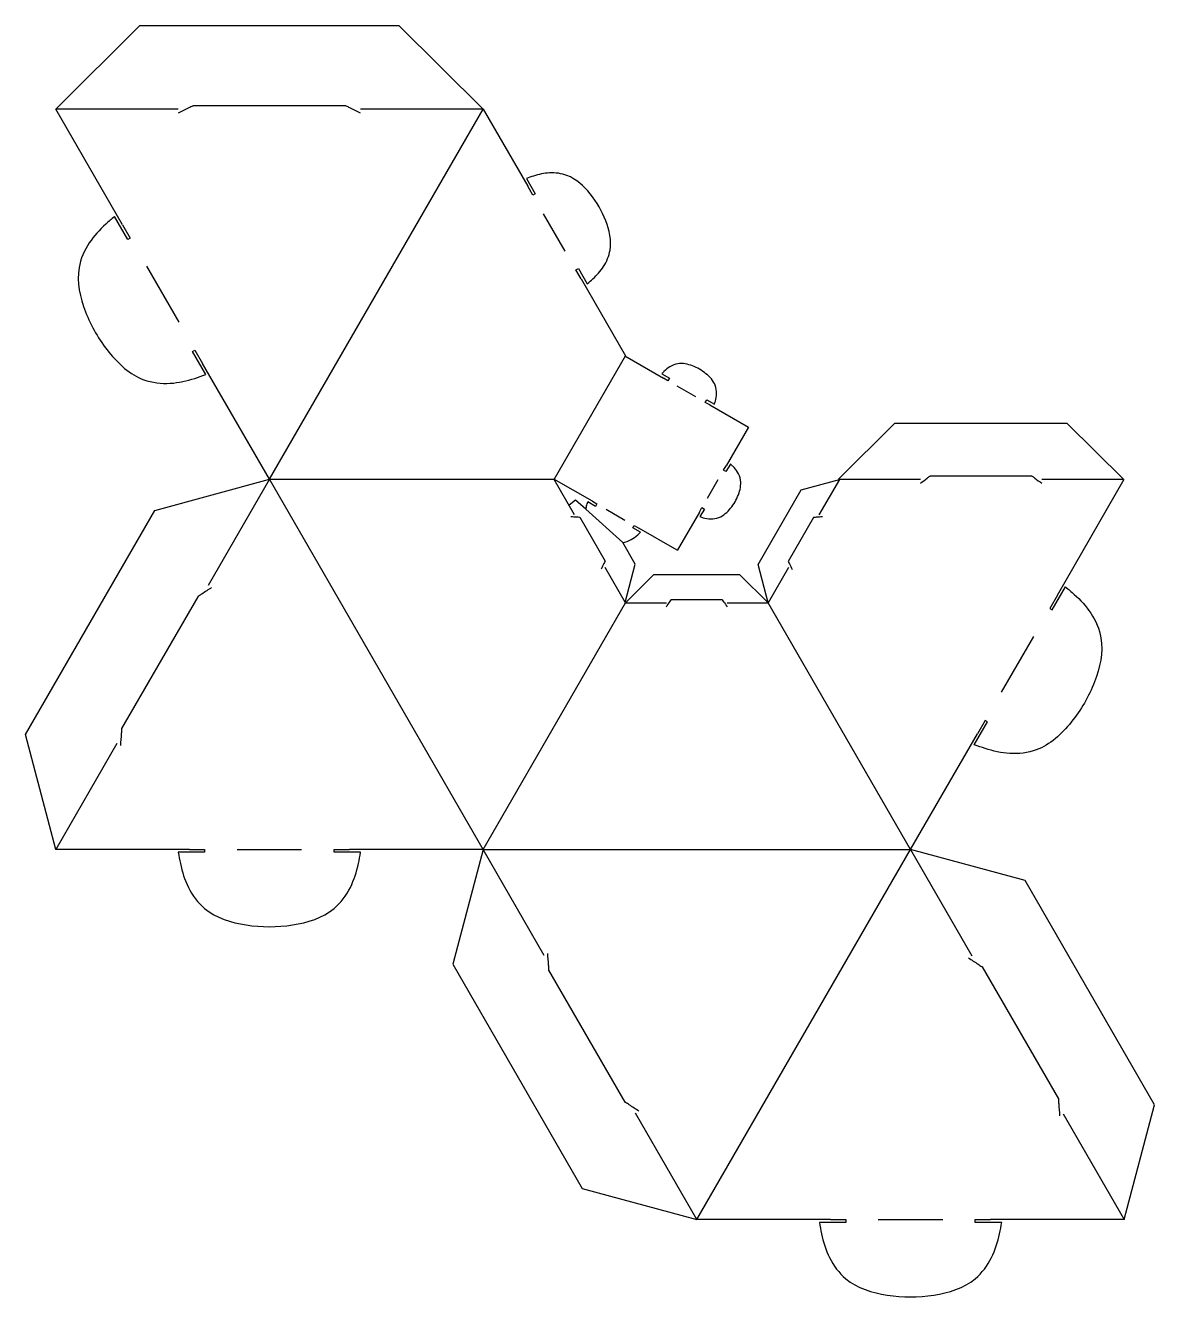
# Model space of a CAD drawing. Extents: x 4 to 205, y 69 to 295.
import ezdxf

# ---------------------------------------------------------------- set-up
doc = ezdxf.new("R2010")
doc.units = 0
doc.layers.get('0').update_dxf_attribs({"linetype": 'CONTINUOUS'})

msp = doc.modelspace()

# ---------------------------------------------------------------- linework, layer by layer
at = {"color": 5}
for p, q in [((9.612296, 279.782192), (24.581433, 294.632683)), ((24.581433, 294.632683), (70.55868, 294.632683)), ((70.55868, 294.632683), (85.527817, 279.782192)), ((61.085837, 280.37395), (34.04406, 280.37395)), ((21.483675, 259.219354), (9.612296, 279.782314)), ((85.527817, 279.782192), (93.442305, 266.073146)), ((93.220534, 267.467829), (94.786377, 264.755713)), ((94.348365, 264.502836), (93.442378, 266.07318)), ((94.786377, 264.755713), (94.348365, 264.502836)), ((22.407074, 256.612459), (20.058375, 260.680523)), ((21.483679, 259.219371), (22.844087, 256.864769)), ((22.844087, 256.864769), (22.407074, 256.612459)), ((102.012217, 251.229824), (102.447443, 251.486355)), ((102.919183, 249.660042), (102.012217, 251.229824)), ((102.447443, 251.486355), (104.015568, 248.770282)), ((102.919186, 249.66005), (110.83367, 235.951007)), ((33.901758, 236.703081), (34.33953, 236.955828)), ((36.250451, 232.635023), (33.901758, 236.703081)), ((34.33953, 236.955828), (35.698472, 234.600379)), ((110.70577, 235.938157), (117.560104, 231.980589)), ((47.569955, 214.037479), (35.698577, 234.600438)), ((117.241777, 232.747946), (118.597832, 231.965027)), ((118.345018, 231.52714), (117.560127, 231.980623)), ((118.597832, 231.965027), (118.345018, 231.52714)), ((124.981815, 227.695719), (125.234483, 228.133355)), ((125.766988, 227.242727), (124.981815, 227.695719)), ((125.234483, 228.133355), (126.590552, 227.350429)), ((125.766988, 227.24273), (132.621322, 223.285161)), ((158.601337, 223.948003), (148.621617, 214.047385)), ((189.253743, 223.948003), (158.601337, 223.948003)), ((199.233463, 214.047385), (189.253743, 223.948003)), ((132.621319, 223.285161), (128.663751, 216.430827)), ((128.210302, 215.645914), (128.663785, 216.430805)), ((128.648189, 215.393099), (128.210302, 215.645914)), ((129.431107, 216.749154), (128.648189, 215.393099)), ((164.916753, 214.639143), (182.945137, 214.639143)), ((27.230265, 208.508985), (47.575735, 214.047393)), ((104.941068, 210.123776), (98.086734, 214.081344)), ((142.012255, 212.166746), (148.794278, 214.012937)), ((187.518257, 193.474519), (199.389636, 214.037479)), ((101.930062, 210.347525), (100.780683, 209.41491)), ((103.743664, 208.712515), (101.930062, 210.347525)), ((104.941071, 210.123776), (105.726241, 209.670784)), ((134.349154, 198.893863), (142.012255, 212.166746)), ((4.241641, 168.691519), (27.230265, 208.508985)), ((110.314438, 202.788798), (103.743664, 208.712515)), ((105.473576, 209.233148), (104.117507, 210.016074)), ((105.726241, 209.670784), (105.473576, 209.233148)), ((123.925892, 208.223944), (119.968323, 201.36961)), ((123.925889, 208.223944), (124.378881, 209.009117)), ((124.816517, 208.756449), (124.03359, 207.40038)), ((124.378881, 209.009117), (124.816517, 208.756449)), ((102.672961, 207.321205), (107.180058, 199.514684)), ((112.110226, 205.401476), (112.363041, 205.839363)), ((112.363041, 205.839363), (113.147932, 205.38588)), ((144.208054, 207.252794), (139.700957, 199.446274)), ((113.466282, 204.618557), (112.110226, 205.401476)), ((120.002286, 201.428349), (113.147952, 205.385917)), ((112.531861, 198.962274), (110.314438, 202.788798)), ((110.739696, 192.165773), (112.531861, 198.962274)), ((136.141319, 192.097362), (134.349154, 198.893863)), ((115.796751, 197.047661), (110.806893, 192.097351)), ((131.122956, 197.047661), (115.796751, 197.047661)), ((136.112817, 192.097351), (131.122956, 197.047661)), ((186.59486, 190.867624), (188.943559, 194.935688)), ((34.842269, 193.175894), (21.321381, 169.757029)), ((118.95446, 192.689069), (127.968654, 192.689069)), ((187.518254, 193.474536), (186.157845, 191.119933)), ((186.157845, 191.119933), (186.59486, 190.867624)), ((172.751482, 166.890188), (175.100175, 170.958243)), ((174.662403, 171.21099), (173.303461, 168.855541)), ((175.100175, 170.958243), (174.662403, 171.21099)), ((9.617975, 148.30262), (4.241641, 168.691519)), ((161.431978, 148.292644), (173.303356, 168.855603)), ((33.350129, 148.302166), (9.606395, 148.30273)), ((36.069468, 147.798405), (31.372071, 147.798405)), ((33.350118, 148.302177), (36.069468, 148.303024)), ((36.069468, 148.303024), (36.069468, 147.798405)), ((59.058838, 147.798405), (59.058838, 148.303899)), ((59.058838, 148.303899), (61.778188, 148.303052)), ((63.756224, 147.798405), (59.058838, 147.798405)), ((85.521921, 148.302609), (61.778188, 148.303173)), ((85.516345, 148.312512), (80.140011, 127.923613)), ((181.771657, 142.764274), (161.426186, 148.302682)), ((204.76028, 102.946808), (181.771657, 142.764274)), ((80.140011, 127.923613), (103.128634, 88.10615)), ((110.740639, 103.439238), (97.21975, 126.858103)), ((174.159652, 127.431183), (187.680541, 104.012318)), ((199.383946, 82.557909), (204.76028, 102.946808)), ((103.128634, 88.10615), (123.474105, 82.567742)), ((147.212047, 82.557407), (123.468313, 82.557971)), ((149.931385, 82.053646), (145.233988, 82.053646)), ((147.212036, 82.557418), (149.931385, 82.558265)), ((149.931385, 82.558265), (149.931385, 82.053646)), ((172.920756, 82.053646), (172.920756, 82.55914)), ((172.920756, 82.55914), (175.640105, 82.558293)), ((177.618142, 82.053646), (172.920756, 82.053646)), ((199.383842, 82.55785), (175.640105, 82.558414))]:
    msp.add_line(p, q, dxfattribs=at)
at = {"color": 1}
for p, q in [((31.34461, 279.781628), (9.612296, 279.782192)), ((47.575735, 214.047385), (85.52782, 279.782314)), ((85.527817, 279.782192), (63.728767, 279.781628)), ((100.089123, 254.560311), (96.271249, 261.172312)), ((25.728642, 251.869181), (31.455284, 241.951475)), ((110.764509, 235.904197), (98.145473, 214.047385)), ((123.316469, 228.657089), (120.010281, 230.565702)), ((47.575735, 214.047393), (36.6767, 195.168578)), ((85.522026, 148.302671), (47.569947, 214.0376)), ((47.575735, 214.047385), (98.145473, 214.047385)), ((98.086737, 214.081347), (101.717043, 207.793092)), ((125.340251, 210.674462), (127.248864, 213.98065)), ((148.794278, 214.012937), (145.163972, 207.724681)), ((148.621617, 214.047385), (163.166721, 214.047102)), ((184.756789, 214.047006), (199.233463, 214.047289)), ((107.391587, 208.709417), (110.697775, 206.800804)), ((107.11456, 198.444317), (110.739696, 192.165773)), ((139.766455, 198.375906), (136.141319, 192.097362)), ((85.522026, 148.302671), (110.806893, 192.097351)), ((110.806893, 192.097351), (118.067836, 192.097162)), ((128.86287, 192.097162), (136.112817, 192.097348)), ((161.426186, 148.302682), (136.141319, 192.097362)), ((183.273291, 186.124346), (177.546649, 176.206637)), ((20.484622, 167.123075), (9.617975, 148.30262)), ((41.838047, 148.303328), (53.290357, 148.303893)), ((96.38299, 129.492057), (85.516345, 148.312512)), ((85.522026, 148.302671), (161.426184, 148.302671)), ((123.474105, 82.567742), (161.426186, 148.302674)), ((161.426186, 148.302682), (172.325222, 129.423867)), ((123.474105, 82.567742), (112.575069, 101.446554)), ((188.517301, 101.378364), (199.383946, 82.557909)), ((155.699968, 82.55857), (167.152278, 82.559134))]:
    msp.add_line(p, q, dxfattribs=at)
at = {"color": 5}
for points, knots in [([(34.04406, 280.37395), (34.010734, 280.357787), (33.744121, 280.228478), (32.844305, 279.792059), (31.977815, 279.371805), (31.34461, 279.064696)], [0, 0, 0, 0, 0.111118, 0.888947, 3.000196, 3.000196, 3.000196, 3.000196]), ([(63.728767, 279.064696), (63.10882, 279.371805), (62.260472, 279.792059), (61.379496, 280.228478), (61.118466, 280.357787), (61.085837, 280.37395)], [0, 0, 0, 0, 2.075535, 2.840206, 2.949444, 2.949444, 2.949444, 2.949444]), ([(104.015568, 248.770282), (104.350234, 249.054049), (105.420398, 249.961449), (107.080405, 251.784993), (108.606179, 255.375706), (107.498751, 260.176345), (104.843632, 264.775702), (101.239172, 268.134594), (97.366444, 268.609866), (94.955908, 268.08672), (93.633918, 267.615255), (93.220534, 267.467829)], [0, 0, 0, 0, 1.316453, 4.209627, 7.336872, 12.608493, 18.126475, 23.398039, 26.526384, 29.42062, 30.737394, 30.737394, 30.737394, 30.737394]), ([(20.058375, 260.680523), (19.537493, 260.243967), (17.878585, 258.853624), (15.308774, 256.089408), (12.933301, 250.66987), (14.61971, 243.441946), (18.596721, 236.552732), (24.014117, 231.479049), (29.895595, 230.824539), (33.576354, 231.663925), (35.611488, 232.402984), (36.250451, 232.635023)], [0, 0, 0, 0, 2.039066, 6.494019, 11.236553, 19.143752, 27.42048, 35.327595, 40.071765, 44.528268, 46.5678, 46.5678, 46.5678, 46.5678]), ([(126.590552, 227.350429), (126.653626, 227.538118), (126.858148, 228.146721), (127.064735, 229.285968), (126.771006, 231.149046), (125.127341, 232.941093), (122.817991, 234.274557), (120.443997, 234.801618), (118.683273, 234.124911), (117.798735, 233.377244), (117.373046, 232.896264), (117.241777, 232.747946)], [0, 0, 0, 0, 0.594052, 1.926274, 3.438882, 6.074693, 8.833683, 11.469465, 12.982642, 14.31544, 14.909672, 14.909672, 14.909672, 14.909672]), ([(124.03359, 207.40038), (124.22128, 207.337306), (124.829882, 207.132783), (125.96913, 206.926197), (127.832208, 207.219925), (129.624255, 208.863591), (130.957719, 211.172941), (131.48478, 213.546935), (130.808073, 215.307658), (130.060406, 216.192196), (129.579426, 216.617886), (129.431107, 216.749154)], [0, 0, 0, 0, 0.594052, 1.926274, 3.438882, 6.074693, 8.833683, 11.469465, 12.982642, 14.31544, 14.909672, 14.909672, 14.909672, 14.909672]), ([(163.166724, 213.329888), (163.577225, 213.636997), (164.138962, 214.057252), (164.722305, 214.49367), (164.895148, 214.622979), (164.916753, 214.639143)], [0, 0, 0, 0, 1.537999, 2.10463, 2.185577, 2.185577, 2.185577, 2.185577]), ([(182.945137, 214.639143), (182.967503, 214.622979), (183.146432, 214.49367), (183.750316, 214.057252), (184.331834, 213.636997), (184.756789, 213.329888)], [0, 0, 0, 0, 0.082786, 0.662289, 2.235225, 2.235225, 2.235225, 2.235225]), ([(104.117507, 210.016074), (104.091346, 209.966742), (103.992267, 209.779904), (103.841712, 209.347566), (103.780801, 208.953039), (103.743667, 208.712513)], [0, 0, 0, 0, 0.167467, 0.63425, 1.363294, 1.363294, 1.363294, 1.363294]), ([(101.095802, 207.434416), (101.465752, 207.40786), (101.972001, 207.371521), (102.497721, 207.333784), (102.65349, 207.322603), (102.672961, 207.321205)], [0, 0, 0, 0, 1.112709, 1.522654, 1.581217, 1.581217, 1.581217, 1.581217]), ([(145.785213, 207.366005), (145.415263, 207.339449), (144.909014, 207.30311), (144.383294, 207.265373), (144.227525, 207.254192), (144.208054, 207.252794)], [0, 0, 0, 0, 1.112709, 1.522654, 1.581217, 1.581217, 1.581217, 1.581217]), ([(110.314438, 202.788798), (110.828911, 202.933379), (111.814436, 203.210339), (112.800806, 203.9854), (113.30881, 204.468733), (113.466282, 204.618557)], [0, 0, 0, 0, 1.587954, 3.041887, 3.695048, 3.695048, 3.695048, 3.695048]), ([(107.180058, 199.514684), (107.17158, 199.497042), (107.103754, 199.355902), (106.874841, 198.879555), (106.654406, 198.420851), (106.493318, 198.085644)], [0, 0, 0, 0, 0.058722, 0.469774, 1.585487, 1.585487, 1.585487, 1.585487]), ([(139.700957, 199.446274), (139.709435, 199.428631), (139.777261, 199.287491), (140.006174, 198.811144), (140.226609, 198.35244), (140.387697, 198.017233)], [0, 0, 0, 0, 0.058722, 0.469774, 1.585487, 1.585487, 1.585487, 1.585487]), ([(37.29758, 194.810113), (36.721643, 194.426778), (35.933519, 193.902214), (35.115082, 193.357474), (34.872582, 193.19607), (34.842269, 193.175894)], [0, 0, 0, 0, 2.075535, 2.840206, 2.949445, 2.949445, 2.949445, 2.949445]), ([(188.943559, 194.935688), (189.464441, 194.499132), (191.123349, 193.108789), (193.693159, 190.344572), (196.068634, 184.925035), (194.382223, 177.697111), (190.405213, 170.807897), (184.987817, 165.734213), (179.106338, 165.079704), (175.425579, 165.91909), (173.390444, 166.658149), (172.751482, 166.890188)], [0, 0, 0, 0, 2.039066, 6.494019, 11.236554, 19.143752, 27.420481, 35.327594, 40.071766, 44.528269, 46.567801, 46.567801, 46.567801, 46.567801]), ([(118.067836, 191.379815), (118.275809, 191.686924), (118.560405, 192.107178), (118.855946, 192.543597), (118.943514, 192.672906), (118.95446, 192.689069)], [0, 0, 0, 0, 1.112709, 1.522654, 1.581217, 1.581217, 1.581217, 1.581217]), ([(127.968654, 192.689069), (127.979694, 192.672906), (128.068012, 192.543597), (128.366083, 192.107178), (128.653116, 191.686924), (128.86287, 191.379815)], [0, 0, 0, 0, 0.058722, 0.469774, 1.585487, 1.585487, 1.585487, 1.585487]), ([(21.321381, 169.757029), (21.318715, 169.720086), (21.297394, 169.424538), (21.225435, 168.427065), (21.156141, 167.466536), (21.105503, 166.76461)], [0, 0, 0, 0, 0.111118, 0.888947, 3.000196, 3.000196, 3.000196, 3.000196]), ([(31.372071, 147.798405), (31.489698, 147.129029), (31.864316, 144.997201), (32.973293, 141.389571), (36.479014, 136.622583), (43.581783, 134.469094), (51.536523, 134.468679), (58.639159, 136.623441), (62.146721, 141.389696), (63.260171, 144.997019), (63.637694, 147.129027), (63.756224, 147.798405)], [0, 0, 0, 0, 2.039066, 6.49402, 11.236555, 19.143752, 27.42048, 35.327595, 40.071766, 44.528269, 46.567802, 46.567802, 46.567802, 46.567802]), ([(97.21975, 126.858103), (97.217085, 126.895046), (97.195764, 127.190594), (97.123805, 128.188068), (97.054511, 129.148599), (97.003873, 129.850525)], [0, 0, 0, 0, 0.111118, 0.888948, 3.000199, 3.000199, 3.000199, 3.000199]), ([(171.704341, 129.065402), (172.280279, 128.682067), (173.068403, 128.157503), (173.88684, 127.612763), (174.12934, 127.451359), (174.159652, 127.431183)], [0, 0, 0, 0, 2.075535, 2.840206, 2.949445, 2.949445, 2.949445, 2.949445]), ([(187.680541, 104.012318), (187.683206, 103.975375), (187.704527, 103.679827), (187.776486, 102.682354), (187.84578, 101.721825), (187.896418, 101.019899)], [0, 0, 0, 0, 0.111118, 0.888947, 3.000196, 3.000196, 3.000196, 3.000196]), ([(113.195949, 101.805022), (112.620012, 102.188356), (111.831888, 102.71292), (111.013451, 103.257658), (110.770951, 103.419062), (110.740639, 103.439238)], [0, 0, 0, 0, 2.075534, 2.840204, 2.949443, 2.949443, 2.949443, 2.949443]), ([(145.233988, 82.053646), (145.351616, 81.38427), (145.726235, 79.252442), (146.835212, 75.644813), (150.340932, 70.877823), (157.443702, 68.724335), (165.398441, 68.723919), (172.501077, 70.878683), (176.00864, 75.644936), (177.122089, 79.25226), (177.499612, 81.384268), (177.618142, 82.053646)], [0, 0, 0, 0, 2.039066, 6.49402, 11.236554, 19.143752, 27.420481, 35.327594, 40.071766, 44.528269, 46.567802, 46.567802, 46.567802, 46.567802])]:
    msp.add_open_spline(points, degree=3, knots=knots, dxfattribs=at)

doc.saveas('drawing.dxf')
